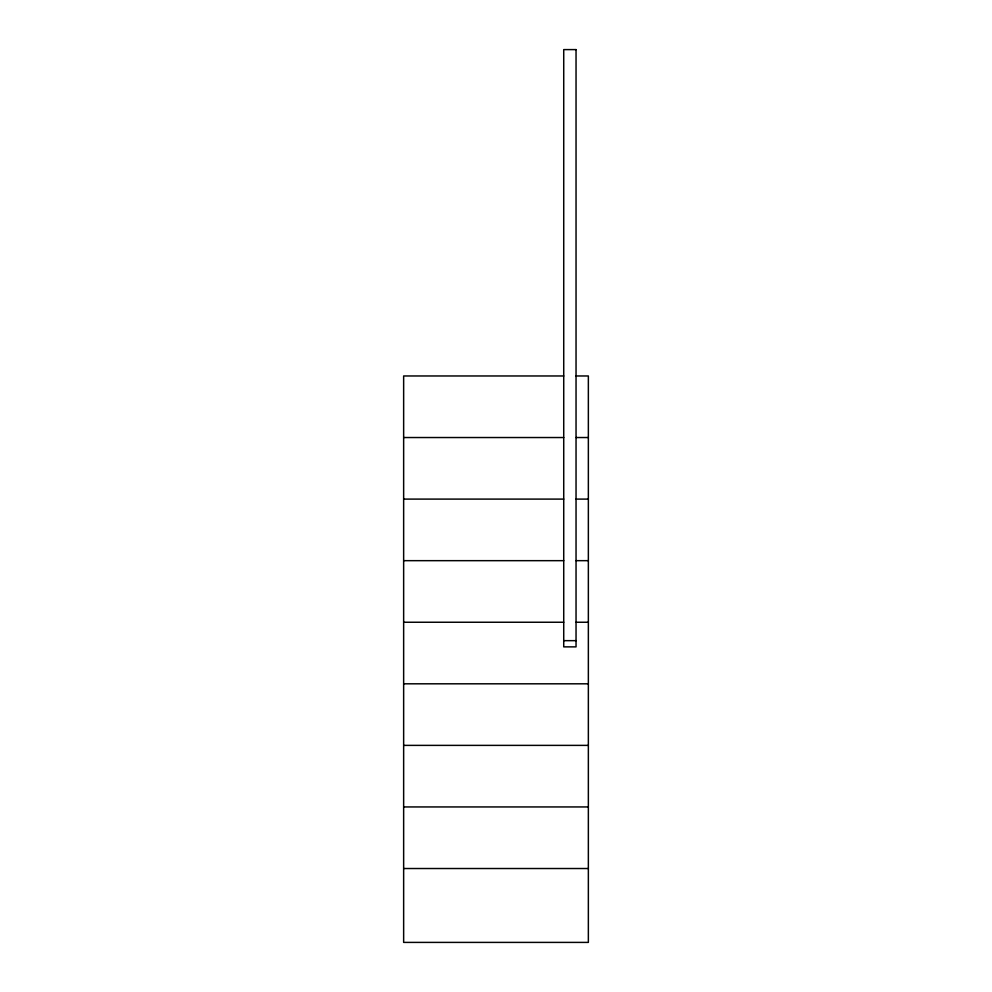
<?xml version="1.0" encoding="UTF-8"?>
<svg xmlns="http://www.w3.org/2000/svg" width="992" height="992" viewBox="0 0 992 992"><rect width="100%" height="100%" fill="white"/><g stroke="black" fill="none" stroke-linecap="round" stroke-linejoin="round"><path stroke-width="1.49" d="M563.729 375.968L403.645 375.968L403.645 942.4L588.355 942.4L588.355 375.968L576.042 375.968M403.645 437.534L563.729 437.534M576.042 437.534L588.355 437.534M403.645 499.1L563.729 499.1M576.042 499.1L588.355 499.1M403.645 560.666L563.729 560.666M576.042 560.666L588.355 560.666M403.645 622.244L563.729 622.244M576.042 622.244L588.355 622.244M563.729 640.658L576.042 640.658M403.645 683.81L588.355 683.81M403.645 745.376L588.355 745.376M403.645 806.942L588.355 806.942M403.645 868.521L588.355 868.521M576.042 49.6L563.729 49.6L563.729 646.871L576.042 646.871L576.042 49.6"/></g></svg>
